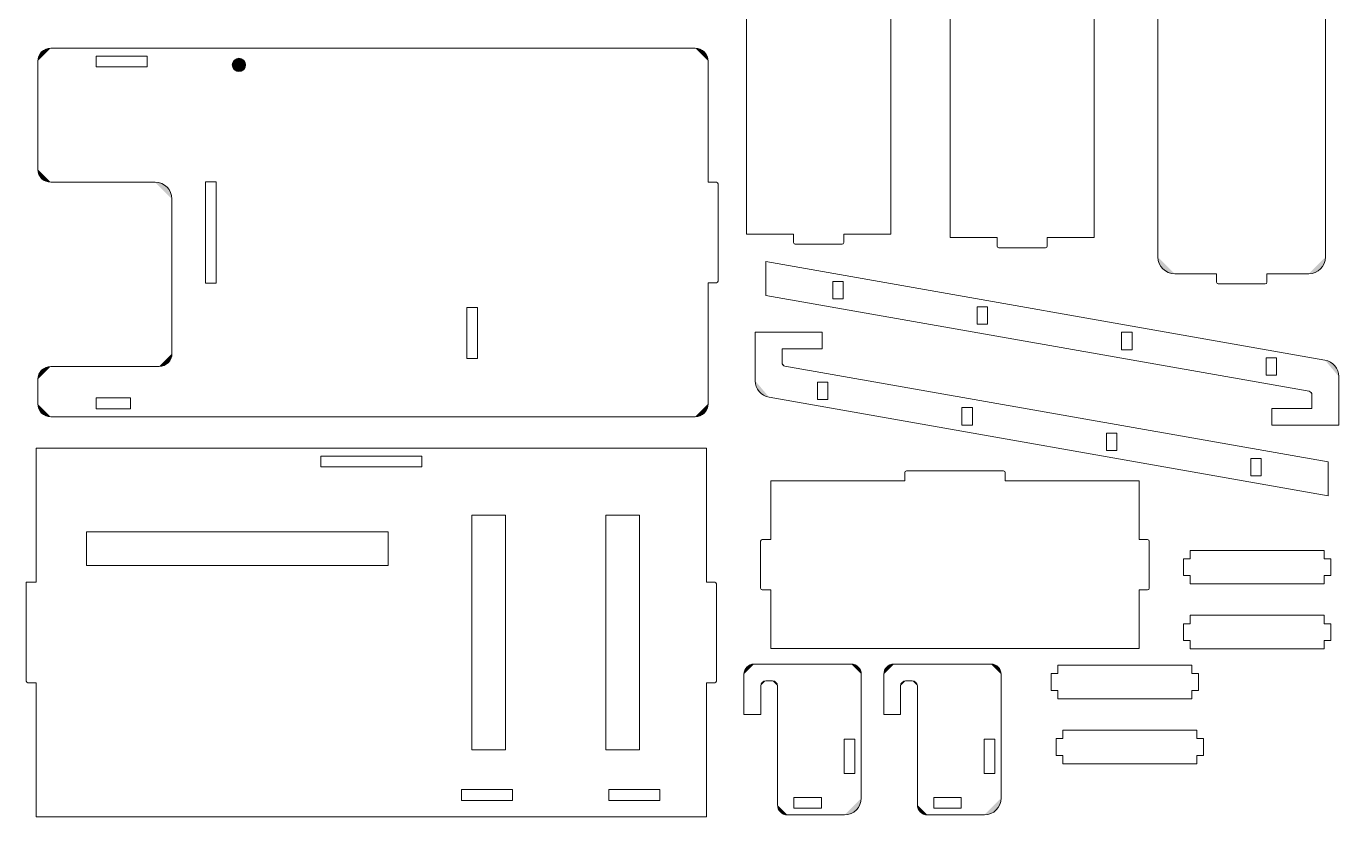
# Model space of a CAD drawing. Header units: millimetres. Extents: x 15 to 440, y 82 to 602.
# Drawn here: x 15.2 to 406.9, y 82.1 to 318 of the extents above; entities that cross this region are included whole.
import ezdxf

# ---------------------------------------------------------------- set-up
doc = ezdxf.new("R2010")
doc.units = ezdxf.units.MM
doc.header["$MEASUREMENT"] = 0
doc.layers.add('Layer 1', color=7, linetype='Continuous', lineweight=0)

msp = doc.modelspace()

# ---------------------------------------------------------------- hatches: boundary and pattern name
at = {"layer": 'Layer 1', "true_color": 0xff0000, "transparency": 33554687}
h = msp.add_hatch(color=1, dxfattribs=at)
h.dxf.hatch_style = 2
edge = h.paths.add_edge_path()
edge.add_spline(control_points=[(22.53, 311.45), (20.42, 311.45), (18.71, 309.74), (18.71, 307.62)], knot_values=[0, 0, 0, 0, 1, 1, 1, 1], degree=3, periodic=0)
edge.add_line((18.71, 307.62), (22.53, 311.45))
h = msp.add_hatch(color=1, dxfattribs=at)
h.dxf.hatch_style = 2
edge = h.paths.add_edge_path()
edge.add_spline(control_points=[(218.71, 307.62), (218.71, 309.74), (217, 311.45), (214.89, 311.45)], knot_values=[0, 0, 0, 0, 1, 1, 1, 1], degree=3, periodic=0)
edge.add_line((214.89, 311.45), (218.71, 307.62))
h = msp.add_hatch(color=1, dxfattribs=at)
h.dxf.hatch_style = 2
edge = h.paths.add_edge_path()
edge.add_arc((78.71, 306.45), 2, 0, 360)
h = msp.add_hatch(color=1, dxfattribs=at)
h.dxf.hatch_style = 2
edge = h.paths.add_edge_path()
edge.add_spline(control_points=[(18.71, 275.27), (18.71, 273.16), (20.42, 271.45), (22.53, 271.45)], knot_values=[0, 0, 0, 0, 1, 1, 1, 1], degree=3, periodic=0)
edge.add_line((22.53, 271.45), (18.71, 275.27))
h = msp.add_hatch(color=1, dxfattribs=at)
h.dxf.hatch_style = 2
edge = h.paths.add_edge_path()
edge.add_spline(control_points=[(58.71, 266.45), (58.71, 269.21), (56.47, 271.45), (53.71, 271.45)], knot_values=[0, 0, 0, 0, 1, 1, 1, 1], degree=3, periodic=0)
edge.add_line((53.71, 271.45), (58.71, 266.45))
h = msp.add_hatch(color=1, dxfattribs=at)
h.dxf.hatch_style = 2
edge = h.paths.add_edge_path()
edge.add_spline(control_points=[(221.71, 270.95), (221.71, 271.22), (221.49, 271.45), (221.21, 271.45)], knot_values=[0, 0, 0, 0, 1, 1, 1, 1], degree=3, periodic=0)
edge.add_line((221.21, 271.45), (221.71, 270.95))
h = msp.add_hatch(color=1, dxfattribs=at)
h.dxf.hatch_style = 2
edge = h.paths.add_edge_path()
edge.add_spline(control_points=[(244.22, 253.46), (244.22, 253.18), (244.45, 252.96), (244.72, 252.96)], knot_values=[0, 0, 0, 0, 1, 1, 1, 1], degree=3, periodic=0)
edge.add_line((244.72, 252.96), (244.22, 253.46))
h = msp.add_hatch(color=1, dxfattribs=at)
h.dxf.hatch_style = 2
edge = h.paths.add_edge_path()
edge.add_spline(control_points=[(258.72, 252.96), (259, 252.96), (259.22, 253.18), (259.22, 253.46)], knot_values=[0, 0, 0, 0, 1, 1, 1, 1], degree=3, periodic=0)
edge.add_line((259.22, 253.46), (258.72, 252.96))
h = msp.add_hatch(color=1, dxfattribs=at)
h.dxf.hatch_style = 2
edge = h.paths.add_edge_path()
edge.add_spline(control_points=[(304.96, 252.41), (304.96, 252.13), (305.19, 251.91), (305.46, 251.91)], knot_values=[0, 0, 0, 0, 1, 1, 1, 1], degree=3, periodic=0)
edge.add_line((305.46, 251.91), (304.96, 252.41))
h = msp.add_hatch(color=1, dxfattribs=at)
h.dxf.hatch_style = 2
edge = h.paths.add_edge_path()
edge.add_spline(control_points=[(319.46, 251.91), (319.74, 251.91), (319.96, 252.13), (319.96, 252.41)], knot_values=[0, 0, 0, 0, 1, 1, 1, 1], degree=3, periodic=0)
edge.add_line((319.96, 252.41), (319.46, 251.91))
h = msp.add_hatch(color=1, dxfattribs=at)
h.dxf.hatch_style = 2
edge = h.paths.add_edge_path()
edge.add_spline(control_points=[(352.99, 249.12), (352.99, 246.36), (355.23, 244.12), (357.99, 244.12)], knot_values=[0, 0, 0, 0, 1, 1, 1, 1], degree=3, periodic=0)
edge.add_line((357.99, 244.12), (352.99, 249.12))
h = msp.add_hatch(color=1, dxfattribs=at)
h.dxf.hatch_style = 2
edge = h.paths.add_edge_path()
edge.add_spline(control_points=[(397.99, 244.12), (400.75, 244.12), (402.99, 246.36), (402.99, 249.12)], knot_values=[0, 0, 0, 0, 1, 1, 1, 1], degree=3, periodic=0)
edge.add_line((402.99, 249.12), (397.99, 244.12))
h = msp.add_hatch(color=1, dxfattribs=at)
h.dxf.hatch_style = 2
edge = h.paths.add_edge_path()
edge.add_spline(control_points=[(221.21, 241.45), (221.49, 241.45), (221.71, 241.67), (221.71, 241.95)], knot_values=[0, 0, 0, 0, 1, 1, 1, 1], degree=3, periodic=0)
edge.add_line((221.71, 241.95), (221.21, 241.45))
h = msp.add_hatch(color=1, dxfattribs=at)
h.dxf.hatch_style = 2
edge = h.paths.add_edge_path()
edge.add_spline(control_points=[(370.49, 241.62), (370.49, 241.34), (370.71, 241.12), (370.99, 241.12)], knot_values=[0, 0, 0, 0, 1, 1, 1, 1], degree=3, periodic=0)
edge.add_line((370.99, 241.12), (370.49, 241.62))
h = msp.add_hatch(color=1, dxfattribs=at)
h.dxf.hatch_style = 2
edge = h.paths.add_edge_path()
edge.add_spline(control_points=[(384.99, 241.12), (385.26, 241.12), (385.49, 241.34), (385.49, 241.62)], knot_values=[0, 0, 0, 0, 1, 1, 1, 1], degree=3, periodic=0)
edge.add_line((385.49, 241.62), (384.99, 241.12))
h = msp.add_hatch(color=1, dxfattribs=at)
h.dxf.hatch_style = 2
edge = h.paths.add_edge_path()
edge.add_spline(control_points=[(54.89, 216.45), (57, 216.45), (58.71, 218.16), (58.71, 220.27)], knot_values=[0, 0, 0, 0, 1, 1, 1, 1], degree=3, periodic=0)
edge.add_line((58.71, 220.27), (54.89, 216.45))
h = msp.add_hatch(color=1, dxfattribs=at)
h.dxf.hatch_style = 2
edge = h.paths.add_edge_path()
edge.add_spline(control_points=[(22.53, 216.45), (20.42, 216.45), (18.71, 214.74), (18.71, 212.62)], knot_values=[0, 0, 0, 0, 1, 1, 1, 1], degree=3, periodic=0)
edge.add_line((18.71, 212.62), (22.53, 216.45))
h = msp.add_hatch(color=1, dxfattribs=at)
h.dxf.hatch_style = 2
edge = h.paths.add_edge_path()
edge.add_spline(control_points=[(240.8, 217.56), (240.8, 217.07), (241.15, 216.66), (241.63, 216.57)], knot_values=[0, 0, 0, 0, 1, 1, 1, 1], degree=3, periodic=0)
edge.add_line((241.63, 216.57), (240.8, 217.56))
h = msp.add_hatch(color=1, dxfattribs=at)
h.dxf.hatch_style = 2
edge = h.paths.add_edge_path()
edge.add_spline(control_points=[(406.95, 213.45), (406.95, 215.87), (405.2, 217.95), (402.81, 218.37)], knot_values=[0, 0, 0, 0, 1, 1, 1, 1], degree=3, periodic=0)
edge.add_line((402.81, 218.37), (406.95, 213.45))
h = msp.add_hatch(color=1, dxfattribs=at)
h.dxf.hatch_style = 2
edge = h.paths.add_edge_path()
edge.add_spline(control_points=[(232.8, 212.17), (232.8, 209.75), (234.55, 207.67), (236.94, 207.25)], knot_values=[0, 0, 0, 0, 1, 1, 1, 1], degree=3, periodic=0)
edge.add_line((236.94, 207.25), (232.8, 212.17))
h = msp.add_hatch(color=1, dxfattribs=at)
h.dxf.hatch_style = 2
edge = h.paths.add_edge_path()
edge.add_spline(control_points=[(398.95, 208.06), (398.95, 208.54), (398.6, 208.96), (398.12, 209.04)], knot_values=[0, 0, 0, 0, 1, 1, 1, 1], degree=3, periodic=0)
edge.add_line((398.12, 209.04), (398.95, 208.06))
h = msp.add_hatch(color=1, dxfattribs=at)
h.dxf.hatch_style = 2
edge = h.paths.add_edge_path()
edge.add_spline(control_points=[(18.71, 205.27), (18.71, 203.16), (20.42, 201.45), (22.53, 201.45)], knot_values=[0, 0, 0, 0, 1, 1, 1, 1], degree=3, periodic=0)
edge.add_line((22.53, 201.45), (18.71, 205.27))
h = msp.add_hatch(color=1, dxfattribs=at)
h.dxf.hatch_style = 2
edge = h.paths.add_edge_path()
edge.add_spline(control_points=[(214.89, 201.45), (217, 201.45), (218.71, 203.16), (218.71, 205.27)], knot_values=[0, 0, 0, 0, 1, 1, 1, 1], degree=3, periodic=0)
edge.add_line((218.71, 205.27), (214.89, 201.45))
h = msp.add_hatch(color=1, dxfattribs=at)
h.dxf.hatch_style = 2
edge = h.paths.add_edge_path()
edge.add_spline(control_points=[(277.91, 185.29), (277.63, 185.29), (277.41, 185.07), (277.41, 184.79)], knot_values=[0, 0, 0, 0, 1, 1, 1, 1], degree=3, periodic=0)
edge.add_line((277.41, 184.79), (277.91, 185.29))
h = msp.add_hatch(color=1, dxfattribs=at)
h.dxf.hatch_style = 2
edge = h.paths.add_edge_path()
edge.add_spline(control_points=[(307.41, 184.79), (307.41, 185.07), (307.18, 185.29), (306.91, 185.29)], knot_values=[0, 0, 0, 0, 1, 1, 1, 1], degree=3, periodic=0)
edge.add_line((306.91, 185.29), (307.41, 184.79))
h = msp.add_hatch(color=1, dxfattribs=at)
h.dxf.hatch_style = 2
edge = h.paths.add_edge_path()
edge.add_spline(control_points=[(234.91, 164.79), (234.63, 164.79), (234.41, 164.57), (234.41, 164.29)], knot_values=[0, 0, 0, 0, 1, 1, 1, 1], degree=3, periodic=0)
edge.add_line((234.41, 164.29), (234.91, 164.79))
h = msp.add_hatch(color=1, dxfattribs=at)
h.dxf.hatch_style = 2
edge = h.paths.add_edge_path()
edge.add_spline(control_points=[(350.41, 164.29), (350.41, 164.57), (350.18, 164.79), (349.91, 164.79)], knot_values=[0, 0, 0, 0, 1, 1, 1, 1], degree=3, periodic=0)
edge.add_line((349.91, 164.79), (350.41, 164.29))
h = msp.add_hatch(color=1, dxfattribs=at)
h.dxf.hatch_style = 2
edge = h.paths.add_edge_path()
edge.add_spline(control_points=[(221.23, 151.56), (221.23, 151.84), (221, 152.06), (220.73, 152.06)], knot_values=[0, 0, 0, 0, 1, 1, 1, 1], degree=3, periodic=0)
edge.add_line((220.73, 152.06), (221.23, 151.56))
h = msp.add_hatch(color=1, dxfattribs=at)
h.dxf.hatch_style = 2
edge = h.paths.add_edge_path()
edge.add_spline(control_points=[(234.41, 150.29), (234.41, 150.02), (234.63, 149.79), (234.91, 149.79)], knot_values=[0, 0, 0, 0, 1, 1, 1, 1], degree=3, periodic=0)
edge.add_line((234.91, 149.79), (234.41, 150.29))
h = msp.add_hatch(color=1, dxfattribs=at)
h.dxf.hatch_style = 2
edge = h.paths.add_edge_path()
edge.add_spline(control_points=[(349.91, 149.79), (350.18, 149.79), (350.41, 150.02), (350.41, 150.29)], knot_values=[0, 0, 0, 0, 1, 1, 1, 1], degree=3, periodic=0)
edge.add_line((350.41, 150.29), (349.91, 149.79))
h = msp.add_hatch(color=1, dxfattribs=at)
h.dxf.hatch_style = 2
edge = h.paths.add_edge_path()
edge.add_spline(control_points=[(232.43, 127.62), (230.78, 127.62), (229.43, 126.28), (229.43, 124.62)], knot_values=[0, 0, 0, 0, 1, 1, 1, 1], degree=3, periodic=0)
edge.add_line((229.43, 124.62), (232.43, 127.62))
h = msp.add_hatch(color=1, dxfattribs=at)
h.dxf.hatch_style = 2
edge = h.paths.add_edge_path()
edge.add_spline(control_points=[(264.43, 124.62), (264.43, 126.28), (263.09, 127.62), (261.43, 127.62)], knot_values=[0, 0, 0, 0, 1, 1, 1, 1], degree=3, periodic=0)
edge.add_line((261.43, 127.62), (264.43, 124.62))
h = msp.add_hatch(color=1, dxfattribs=at)
h.dxf.hatch_style = 2
edge = h.paths.add_edge_path()
edge.add_spline(control_points=[(274.18, 127.62), (272.52, 127.62), (271.18, 126.28), (271.18, 124.62)], knot_values=[0, 0, 0, 0, 1, 1, 1, 1], degree=3, periodic=0)
edge.add_line((271.18, 124.62), (274.18, 127.62))
h = msp.add_hatch(color=1, dxfattribs=at)
h.dxf.hatch_style = 2
edge = h.paths.add_edge_path()
edge.add_spline(control_points=[(306.18, 124.62), (306.18, 126.28), (304.83, 127.62), (303.18, 127.62)], knot_values=[0, 0, 0, 0, 1, 1, 1, 1], degree=3, periodic=0)
edge.add_line((303.18, 127.62), (306.18, 124.62))
h = msp.add_hatch(color=1, dxfattribs=at)
h.dxf.hatch_style = 2
edge = h.paths.add_edge_path()
edge.add_spline(control_points=[(15.23, 122.56), (15.23, 122.29), (15.45, 122.06), (15.73, 122.06)], knot_values=[0, 0, 0, 0, 1, 1, 1, 1], degree=3, periodic=0)
edge.add_line((15.73, 122.06), (15.23, 122.56))
h = msp.add_hatch(color=1, dxfattribs=at)
h.dxf.hatch_style = 2
edge = h.paths.add_edge_path()
edge.add_spline(control_points=[(220.73, 122.06), (221, 122.06), (221.23, 122.29), (221.23, 122.56)], knot_values=[0, 0, 0, 0, 1, 1, 1, 1], degree=3, periodic=0)
edge.add_line((221.23, 122.56), (220.73, 122.06))
h = msp.add_hatch(color=1, dxfattribs=at)
h.dxf.hatch_style = 2
edge = h.paths.add_edge_path()
edge.add_spline(control_points=[(235.93, 122.62), (235.11, 122.62), (234.43, 121.95), (234.43, 121.12)], knot_values=[0, 0, 0, 0, 1, 1, 1, 1], degree=3, periodic=0)
edge.add_line((234.43, 121.12), (235.93, 122.62))
h = msp.add_hatch(color=1, dxfattribs=at)
h.dxf.hatch_style = 2
edge = h.paths.add_edge_path()
edge.add_spline(control_points=[(239.43, 121.12), (239.43, 121.95), (238.76, 122.62), (237.93, 122.62)], knot_values=[0, 0, 0, 0, 1, 1, 1, 1], degree=3, periodic=0)
edge.add_line((237.93, 122.62), (239.43, 121.12))
h = msp.add_hatch(color=1, dxfattribs=at)
h.dxf.hatch_style = 2
edge = h.paths.add_edge_path()
edge.add_spline(control_points=[(277.68, 122.62), (276.85, 122.62), (276.18, 121.95), (276.18, 121.12)], knot_values=[0, 0, 0, 0, 1, 1, 1, 1], degree=3, periodic=0)
edge.add_line((276.18, 121.12), (277.68, 122.62))
h = msp.add_hatch(color=1, dxfattribs=at)
h.dxf.hatch_style = 2
edge = h.paths.add_edge_path()
edge.add_spline(control_points=[(281.18, 121.12), (281.18, 121.95), (280.51, 122.62), (279.68, 122.62)], knot_values=[0, 0, 0, 0, 1, 1, 1, 1], degree=3, periodic=0)
edge.add_line((279.68, 122.62), (281.18, 121.12))
h = msp.add_hatch(color=1, dxfattribs=at)
h.dxf.hatch_style = 2
edge = h.paths.add_edge_path()
edge.add_spline(control_points=[(259.43, 82.62), (262.2, 82.62), (264.43, 84.86), (264.43, 87.62)], knot_values=[0, 0, 0, 0, 1, 1, 1, 1], degree=3, periodic=0)
edge.add_line((264.43, 87.62), (259.43, 82.62))
h = msp.add_hatch(color=1, dxfattribs=at)
h.dxf.hatch_style = 2
edge = h.paths.add_edge_path()
edge.add_spline(control_points=[(301.18, 82.62), (303.94, 82.62), (306.18, 84.86), (306.18, 87.62)], knot_values=[0, 0, 0, 0, 1, 1, 1, 1], degree=3, periodic=0)
edge.add_line((306.18, 87.62), (301.18, 82.62))
h = msp.add_hatch(color=1, dxfattribs=at)
h.dxf.hatch_style = 2
edge = h.paths.add_edge_path()
edge.add_spline(control_points=[(239.43, 85.62), (239.43, 83.97), (240.78, 82.62), (242.43, 82.62)], knot_values=[0, 0, 0, 0, 1, 1, 1, 1], degree=3, periodic=0)
edge.add_line((242.43, 82.62), (239.43, 85.62))
h = msp.add_hatch(color=1, dxfattribs=at)
h.dxf.hatch_style = 2
edge = h.paths.add_edge_path()
edge.add_spline(control_points=[(281.18, 85.62), (281.18, 83.97), (282.52, 82.62), (284.18, 82.62)], knot_values=[0, 0, 0, 0, 1, 1, 1, 1], degree=3, periodic=0)
edge.add_line((284.18, 82.62), (281.18, 85.62))

# ---------------------------------------------------------------- linework, layer by layer
at = {"layer": 'Layer 1', "color": 18, "lineweight": 0, "true_color": 0x000000}
for p, q in [((352.99, 439.12), (352.99, 249.12)), ((230.22, 402.96), (230.22, 255.96)), ((273.22, 255.96), (273.22, 402.96)), ((290.96, 401.91), (290.96, 254.91)), ((333.96, 254.91), (333.96, 401.91)), ((402.99, 249.12), (402.99, 329.12)), ((214.89, 311.45), (22.53, 311.45)), ((18.71, 307.62), (18.71, 275.27)), ((51.31, 309.05), (36.11, 309.05)), ((36.11, 309.05), (36.11, 305.85)), ((36.11, 305.85), (51.31, 305.85)), ((51.31, 305.85), (51.31, 309.05)), ((218.71, 271.45), (218.71, 307.62)), ((22.53, 271.45), (53.71, 271.45)), ((71.91, 271.55), (68.71, 271.55)), ((68.71, 271.55), (68.71, 241.35)), ((71.91, 241.35), (71.91, 271.55)), ((221.21, 271.45), (218.71, 271.45)), ((221.71, 241.95), (221.71, 270.95)), ((58.71, 266.45), (58.71, 220.27)), ((230.22, 255.96), (244.22, 255.96)), ((244.22, 255.96), (244.22, 253.46)), ((259.22, 255.96), (273.22, 255.96)), ((259.22, 253.46), (259.22, 255.96)), ((290.96, 254.91), (304.96, 254.91)), ((304.96, 254.91), (304.96, 252.41)), ((319.96, 254.91), (333.96, 254.91)), ((319.96, 252.41), (319.96, 254.91)), ((244.72, 252.96), (258.72, 252.96)), ((305.46, 251.91), (319.46, 251.91)), ((235.95, 247.79), (235.95, 237.64)), ((402.81, 218.37), (235.95, 247.79)), ((357.99, 244.12), (370.49, 244.12)), ((370.49, 244.12), (370.49, 241.62)), ((385.49, 244.12), (397.99, 244.12)), ((385.49, 241.62), (385.49, 244.12)), ((68.71, 241.35), (71.91, 241.35)), ((218.71, 205.27), (218.71, 241.45)), ((218.71, 241.45), (221.21, 241.45)), ((259.05, 241.85), (255.95, 241.85)), ((255.95, 241.85), (255.95, 236.65)), ((259.05, 236.65), (259.05, 241.85)), ((370.99, 241.12), (384.99, 241.12)), ((235.95, 237.64), (398.12, 209.04)), ((255.95, 236.65), (259.05, 236.65)), ((149.91, 234.05), (146.71, 234.05)), ((146.71, 234.05), (146.71, 218.85)), ((149.91, 218.85), (149.91, 234.05)), ((302.15, 234.25), (299.05, 234.25)), ((299.05, 234.25), (299.05, 229.05)), ((302.15, 229.05), (302.15, 234.25)), ((299.05, 229.05), (302.15, 229.05)), ((232.8, 226.72), (232.8, 212.17)), ((252.8, 226.72), (232.8, 226.72)), ((252.8, 221.72), (252.8, 226.72)), ((345.25, 226.65), (342.15, 226.65)), ((342.15, 226.65), (342.15, 221.45)), ((345.25, 221.45), (345.25, 226.65)), ((240.8, 221.72), (252.8, 221.72)), ((240.8, 217.56), (240.8, 221.72)), ((342.15, 221.45), (345.25, 221.45)), ((54.89, 216.45), (22.53, 216.45)), ((146.71, 218.85), (149.91, 218.85)), ((403.8, 187.98), (241.63, 216.57)), ((388.35, 219.05), (385.25, 219.05)), ((385.25, 219.05), (385.25, 213.85)), ((388.35, 213.85), (388.35, 219.05)), ((18.71, 212.62), (18.71, 205.27)), ((254.5, 211.77), (251.4, 211.77)), ((251.4, 211.77), (251.4, 206.57)), ((254.5, 206.57), (254.5, 211.77)), ((385.25, 213.85), (388.35, 213.85)), ((406.95, 198.9), (406.95, 213.45)), ((398.95, 208.06), (398.95, 203.9)), ((46.31, 207.05), (36.11, 207.05)), ((36.11, 207.05), (36.11, 203.85)), ((36.11, 203.85), (46.31, 203.85)), ((46.31, 203.85), (46.31, 207.05)), ((236.94, 207.25), (403.8, 177.82)), ((251.4, 206.57), (254.5, 206.57)), ((297.6, 204.17), (294.5, 204.17)), ((294.5, 204.17), (294.5, 198.97)), ((297.6, 198.97), (297.6, 204.17)), ((398.95, 203.9), (386.95, 203.9)), ((386.95, 203.9), (386.95, 198.9)), ((22.53, 201.45), (214.89, 201.45)), ((294.5, 198.97), (297.6, 198.97)), ((340.7, 196.57), (337.6, 196.57)), ((337.6, 196.57), (337.6, 191.37)), ((340.7, 191.37), (340.7, 196.57)), ((386.95, 198.9), (406.95, 198.9)), ((18.23, 152.06), (18.23, 192.06)), ((18.23, 192.06), (218.23, 192.06)), ((218.23, 192.06), (218.23, 152.06)), ((103.13, 189.66), (133.33, 189.66)), ((103.13, 186.46), (103.13, 189.66)), ((133.33, 189.66), (133.33, 186.46)), ((337.6, 191.37), (340.7, 191.37)), ((383.8, 188.97), (380.7, 188.97)), ((380.7, 188.97), (380.7, 183.77)), ((383.8, 183.77), (383.8, 188.97)), ((133.33, 186.46), (103.13, 186.46)), ((277.41, 182.29), (277.41, 184.79)), ((277.91, 185.29), (306.91, 185.29)), ((307.41, 184.79), (307.41, 182.29)), ((403.8, 177.82), (403.8, 187.98)), ((237.41, 164.79), (237.41, 182.29)), ((237.41, 182.29), (277.41, 182.29)), ((307.41, 182.29), (347.41, 182.29)), ((347.41, 182.29), (347.41, 164.79)), ((380.7, 183.77), (383.8, 183.77)), ((148.23, 172.06), (158.23, 172.06)), ((148.23, 102.06), (148.23, 172.06)), ((158.23, 172.06), (158.23, 102.06)), ((188.23, 172.06), (198.23, 172.06)), ((188.23, 102.06), (188.23, 172.06)), ((198.23, 172.06), (198.23, 102.06)), ((33.23, 167.06), (123.23, 167.06)), ((33.23, 157.01), (33.23, 167.06)), ((123.23, 167.06), (123.23, 157.01)), ((234.91, 164.79), (237.41, 164.79)), ((347.41, 164.79), (349.91, 164.79)), ((234.41, 150.29), (234.41, 164.29)), ((350.41, 164.29), (350.41, 150.29)), ((362.6, 161.56), (362.6, 159.06)), ((402.6, 161.56), (362.6, 161.56)), ((402.6, 159.06), (402.6, 161.56)), ((123.23, 157.01), (33.23, 157.01)), ((360.6, 159.06), (360.6, 154.06)), ((362.6, 159.06), (360.6, 159.06)), ((404.6, 159.06), (402.6, 159.06)), ((404.6, 154.06), (404.6, 159.06)), ((360.6, 154.06), (362.6, 154.06)), ((362.6, 154.06), (362.6, 151.56)), ((402.6, 154.06), (404.6, 154.06)), ((402.6, 151.56), (402.6, 154.06)), ((15.23, 122.56), (15.23, 152.06)), ((15.23, 152.06), (18.23, 152.06)), ((218.23, 152.06), (220.73, 152.06)), ((221.23, 151.56), (221.23, 122.56)), ((237.41, 149.79), (234.91, 149.79)), ((237.41, 132.29), (237.41, 149.79)), ((349.91, 149.79), (347.41, 149.79)), ((347.41, 149.79), (347.41, 132.29)), ((362.6, 151.56), (402.6, 151.56)), ((362.6, 142.18), (362.6, 139.68)), ((402.6, 142.18), (362.6, 142.18)), ((402.6, 139.68), (402.6, 142.18)), ((360.6, 139.68), (360.6, 134.68)), ((362.6, 139.68), (360.6, 139.68)), ((404.6, 139.68), (402.6, 139.68)), ((404.6, 134.68), (404.6, 139.68)), ((360.6, 134.68), (362.6, 134.68)), ((362.6, 134.68), (362.6, 132.18)), ((402.6, 134.68), (404.6, 134.68)), ((402.6, 132.18), (402.6, 134.68)), ((347.41, 132.29), (237.41, 132.29)), ((362.6, 132.18), (402.6, 132.18)), ((261.43, 127.62), (232.43, 127.62)), ((303.18, 127.62), (274.18, 127.62)), ((323.09, 127.27), (323.09, 124.77)), ((363.09, 127.27), (323.09, 127.27)), ((363.09, 124.77), (363.09, 127.27)), ((18.23, 122.06), (15.73, 122.06)), ((18.23, 82.06), (18.23, 122.06)), ((220.73, 122.06), (218.23, 122.06)), ((218.23, 122.06), (218.23, 82.06)), ((229.43, 124.62), (229.43, 112.62)), ((235.93, 122.62), (237.93, 122.62)), ((264.43, 87.62), (264.43, 124.62)), ((271.18, 124.62), (271.18, 112.62)), ((277.68, 122.62), (279.68, 122.62)), ((306.18, 87.62), (306.18, 124.62)), ((321.09, 124.77), (321.09, 119.77)), ((323.09, 124.77), (321.09, 124.77)), ((365.09, 124.77), (363.09, 124.77)), ((365.09, 119.77), (365.09, 124.77)), ((234.43, 112.62), (234.43, 121.12)), ((239.43, 121.12), (239.43, 85.62)), ((276.18, 112.62), (276.18, 121.12)), ((281.18, 121.12), (281.18, 85.62)), ((321.09, 119.77), (323.09, 119.77)), ((323.09, 119.77), (323.09, 117.27)), ((363.09, 119.77), (365.09, 119.77)), ((363.09, 117.27), (363.09, 119.77)), ((323.09, 117.27), (363.09, 117.27)), ((229.43, 112.62), (234.43, 112.62)), ((271.18, 112.62), (276.18, 112.62)), ((324.58, 107.89), (324.58, 105.39)), ((364.58, 107.89), (324.58, 107.89)), ((364.58, 105.39), (364.58, 107.89)), ((158.23, 102.06), (148.23, 102.06)), ((198.23, 102.06), (188.23, 102.06)), ((259.33, 105.22), (259.33, 95.02)), ((262.53, 105.22), (259.33, 105.22)), ((262.53, 95.02), (262.53, 105.22)), ((301.08, 105.22), (301.08, 95.02)), ((304.28, 105.22), (301.08, 105.22)), ((304.28, 95.02), (304.28, 105.22)), ((322.58, 105.39), (322.58, 100.39)), ((324.58, 105.39), (322.58, 105.39)), ((366.58, 105.39), (364.58, 105.39)), ((366.58, 100.39), (366.58, 105.39)), ((322.58, 100.39), (324.58, 100.39)), ((324.58, 100.39), (324.58, 97.89)), ((364.58, 100.39), (366.58, 100.39)), ((364.58, 97.89), (364.58, 100.39)), ((259.33, 95.02), (262.53, 95.02)), ((301.08, 95.02), (304.28, 95.02)), ((324.58, 97.89), (364.58, 97.89)), ((145.13, 90.16), (160.33, 90.16)), ((145.13, 86.96), (145.13, 90.16)), ((160.33, 90.16), (160.33, 86.96)), ((189.13, 90.16), (204.33, 90.16)), ((189.13, 86.96), (189.13, 90.16)), ((204.33, 90.16), (204.33, 86.96)), ((160.33, 86.96), (145.13, 86.96)), ((204.33, 86.96), (189.13, 86.96)), ((252.53, 87.82), (244.33, 87.82)), ((244.33, 87.82), (244.33, 84.62)), ((252.53, 84.62), (252.53, 87.82)), ((294.28, 87.82), (286.08, 87.82)), ((286.08, 87.82), (286.08, 84.62)), ((294.28, 84.62), (294.28, 87.82)), ((242.43, 82.62), (259.43, 82.62)), ((244.33, 84.62), (252.53, 84.62)), ((284.18, 82.62), (301.18, 82.62)), ((286.08, 84.62), (294.28, 84.62)), ((218.23, 82.06), (18.23, 82.06))]:
    msp.add_line(p, q, dxfattribs=at)
msp.add_circle((78.71, 306.45), 2, dxfattribs=at)
for points in [[(22.53, 311.45), (20.42, 311.45), (18.71, 309.74), (18.71, 307.62)], [(218.71, 307.62), (218.71, 309.74), (217, 311.45), (214.89, 311.45)], [(18.71, 275.27), (18.71, 273.16), (20.42, 271.45), (22.53, 271.45)], [(58.71, 266.45), (58.71, 269.21), (56.47, 271.45), (53.71, 271.45)], [(221.71, 270.95), (221.71, 271.22), (221.49, 271.45), (221.21, 271.45)], [(244.22, 253.46), (244.22, 253.18), (244.45, 252.96), (244.72, 252.96)], [(258.72, 252.96), (259, 252.96), (259.22, 253.18), (259.22, 253.46)], [(304.96, 252.41), (304.96, 252.13), (305.19, 251.91), (305.46, 251.91)], [(319.46, 251.91), (319.74, 251.91), (319.96, 252.13), (319.96, 252.41)], [(352.99, 249.12), (352.99, 246.36), (355.23, 244.12), (357.99, 244.12)], [(397.99, 244.12), (400.75, 244.12), (402.99, 246.36), (402.99, 249.12)], [(221.21, 241.45), (221.49, 241.45), (221.71, 241.67), (221.71, 241.95)], [(370.49, 241.62), (370.49, 241.34), (370.71, 241.12), (370.99, 241.12)], [(384.99, 241.12), (385.26, 241.12), (385.49, 241.34), (385.49, 241.62)], [(54.89, 216.45), (57, 216.45), (58.71, 218.16), (58.71, 220.27)], [(22.53, 216.45), (20.42, 216.45), (18.71, 214.74), (18.71, 212.62)], [(240.8, 217.56), (240.8, 217.07), (241.15, 216.66), (241.63, 216.57)], [(406.95, 213.45), (406.95, 215.87), (405.2, 217.95), (402.81, 218.37)], [(232.8, 212.17), (232.8, 209.75), (234.55, 207.67), (236.94, 207.25)], [(398.95, 208.06), (398.95, 208.54), (398.6, 208.96), (398.12, 209.04)], [(18.71, 205.27), (18.71, 203.16), (20.42, 201.45), (22.53, 201.45)], [(214.89, 201.45), (217, 201.45), (218.71, 203.16), (218.71, 205.27)], [(277.91, 185.29), (277.63, 185.29), (277.41, 185.07), (277.41, 184.79)], [(307.41, 184.79), (307.41, 185.07), (307.18, 185.29), (306.91, 185.29)], [(234.91, 164.79), (234.63, 164.79), (234.41, 164.57), (234.41, 164.29)], [(350.41, 164.29), (350.41, 164.57), (350.18, 164.79), (349.91, 164.79)], [(221.23, 151.56), (221.23, 151.84), (221, 152.06), (220.73, 152.06)], [(234.41, 150.29), (234.41, 150.02), (234.63, 149.79), (234.91, 149.79)], [(349.91, 149.79), (350.18, 149.79), (350.41, 150.02), (350.41, 150.29)], [(232.43, 127.62), (230.78, 127.62), (229.43, 126.28), (229.43, 124.62)], [(264.43, 124.62), (264.43, 126.28), (263.09, 127.62), (261.43, 127.62)], [(274.18, 127.62), (272.52, 127.62), (271.18, 126.28), (271.18, 124.62)], [(306.18, 124.62), (306.18, 126.28), (304.83, 127.62), (303.18, 127.62)], [(15.23, 122.56), (15.23, 122.29), (15.45, 122.06), (15.73, 122.06)], [(220.73, 122.06), (221, 122.06), (221.23, 122.29), (221.23, 122.56)], [(235.93, 122.62), (235.11, 122.62), (234.43, 121.95), (234.43, 121.12)], [(239.43, 121.12), (239.43, 121.95), (238.76, 122.62), (237.93, 122.62)], [(277.68, 122.62), (276.85, 122.62), (276.18, 121.95), (276.18, 121.12)], [(281.18, 121.12), (281.18, 121.95), (280.51, 122.62), (279.68, 122.62)], [(259.43, 82.62), (262.2, 82.62), (264.43, 84.86), (264.43, 87.62)], [(301.18, 82.62), (303.94, 82.62), (306.18, 84.86), (306.18, 87.62)], [(239.43, 85.62), (239.43, 83.97), (240.78, 82.62), (242.43, 82.62)], [(281.18, 85.62), (281.18, 83.97), (282.52, 82.62), (284.18, 82.62)]]:
    msp.add_open_spline(points, degree=3, dxfattribs=at)

doc.saveas('drawing.dxf')
